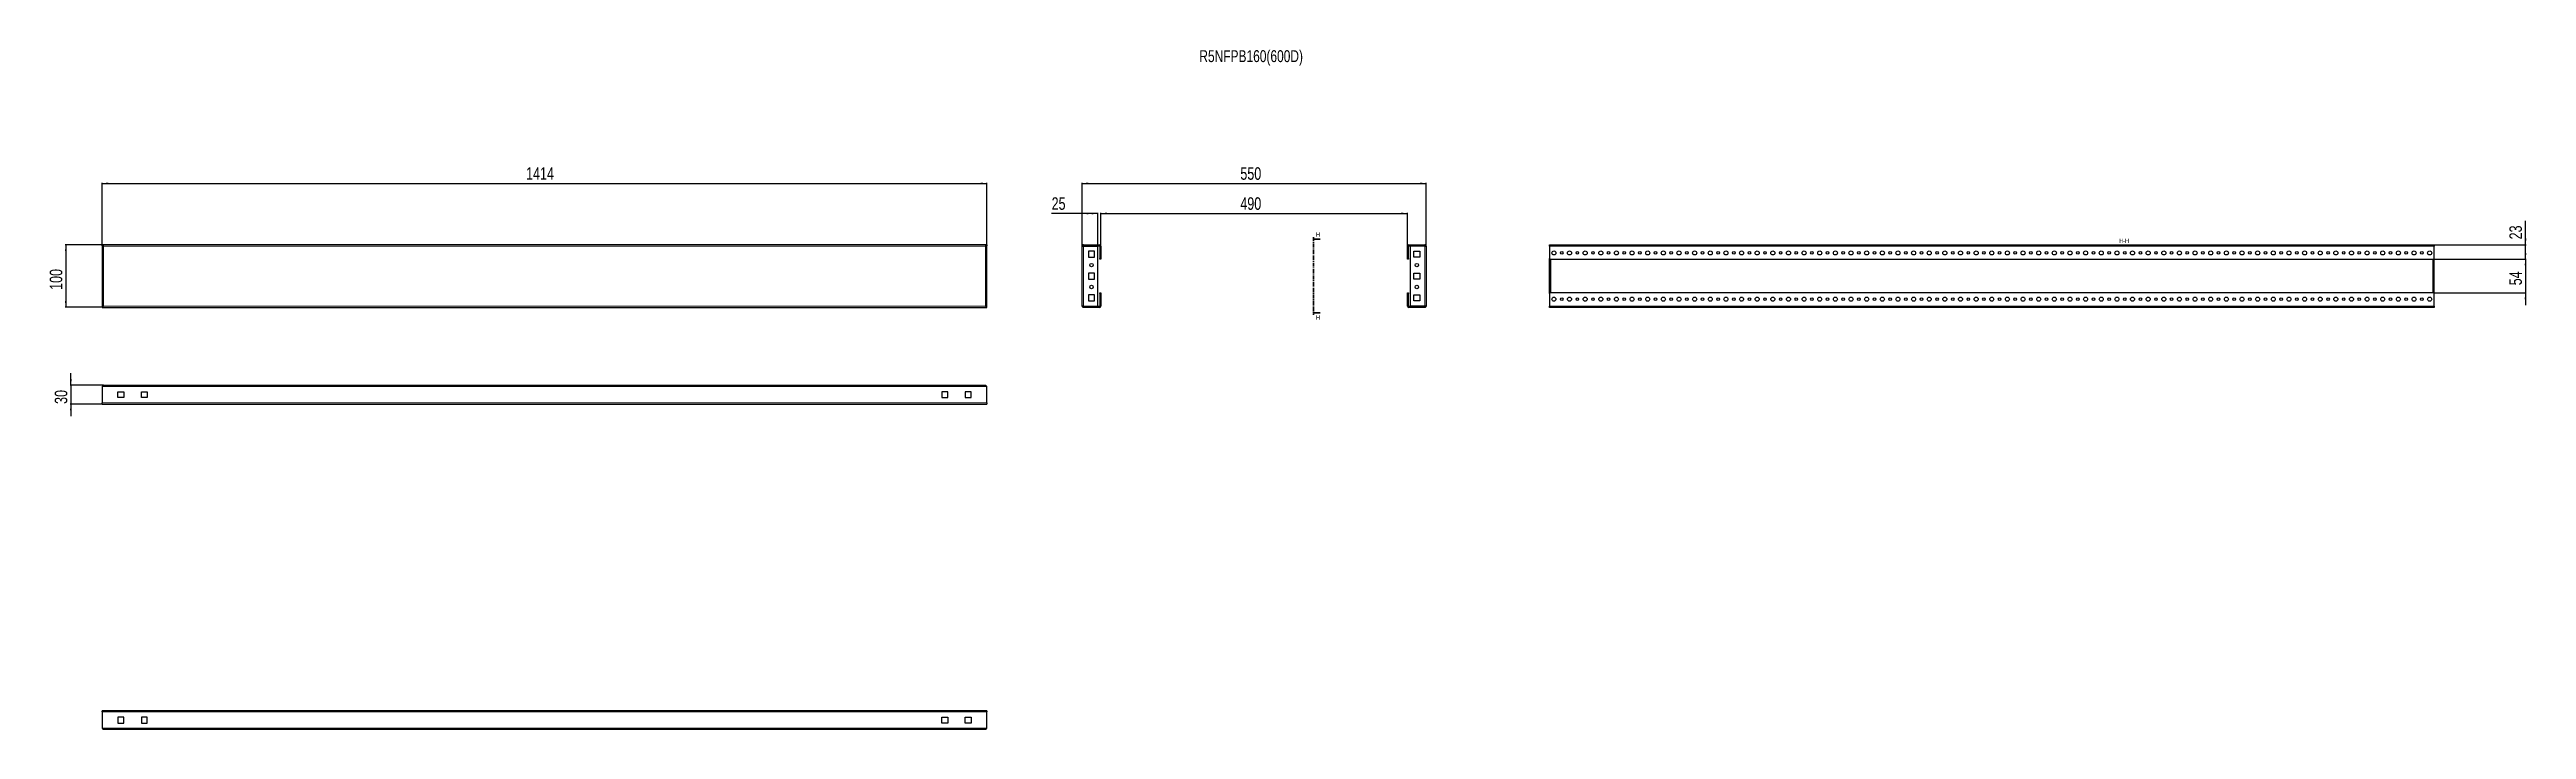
# Model space of a CAD drawing. Header units: millimetres. Extents: x -614 to 3345, y -442 to 645.
import ezdxf

# ---------------------------------------------------------------- set-up
doc = ezdxf.new("R2010")
doc.units = ezdxf.units.MM
doc.linetypes.add('CENTER', pattern=[10.16, 6.35, -1.27, 1.27, -1.27])
doc.layers.add('FORMAT', color=7, linetype='Continuous')
doc.styles.add('SLDTEXTSTYLE0', font='TXT', dxfattribs={"width": 0.75})
doc.dimstyles.new('SLDDIMSTYLE0', dxfattribs={"dimtxt": 20, "dimasz": 10, "dimexe": 0, "dimexo": 0.0625, "dimgap": 5, "dimtad": 2, "dimdec": 1, "dimrnd": 1e-09, "dimzin": 12, "dimdsep": 46, "dimtxsty": 'SLDTEXTSTYLE0', "dimsah": 1, "dimcen": 0.09, "dimadec": 0, "dimazin": 3, "dimtfac": 1, "dimtofl": 0, "dimtmove": 0, "dimatfit": 3, "dimfxl": 0, "dimfrac": 2, "dimtolj": 1, "dimtzin": 12, "dimarcsym": 0})
doc.dimstyles.new('SLDDIMSTYLE1', dxfattribs={"dimtxt": 20, "dimasz": 10, "dimexe": 0, "dimexo": 0.0625, "dimgap": 5, "dimtad": 2, "dimdec": 1, "dimrnd": 1e-09, "dimzin": 12, "dimdsep": 46, "dimtxsty": 'SLDTEXTSTYLE0', "dimsah": 1, "dimcen": 0.09, "dimadec": 0, "dimazin": 3, "dimtfac": 1, "dimtmove": 0, "dimatfit": 0, "dimfxl": 0, "dimfrac": 2, "dimtolj": 1, "dimtzin": 12, "dimarcsym": 0})

# ---------------------------------------------------------------- blocks, each defined once
blk = doc.blocks.new('_D')
at = {"layer": 'FORMAT'}
for p, q in [((-529.8, 330.6), (-529.8, 431.6)), ((-529.8, 430.6), (884.2, 430.6)), ((884.2, 330.6), (884.2, 431.6))]:
    blk.add_line(p, q, dxfattribs=at)
for points in [[(-529.8, 430.6), (-519.8, 429), (-519.8, 432.1)], [(884.2, 430.6), (874.2, 432.1), (874.2, 429)]]:
    blk.add_solid(points, dxfattribs=at)
at = {"layer": 'FORMAT', "insert": (147.7, 456.4), "char_height": 20, "attachment_point": 1, "style": 'SLDTEXTSTYLE0'}
blk.add_mtext('1414', dxfattribs=at)
blk = doc.blocks.new('_D_1')
at = {"layer": 'FORMAT'}
for p, q in [((-529.8, 332.6), (-588.9, 332.6)), ((-587.9, 332.6), (-587.9, 232.6)), ((-529.8, 232.6), (-588.9, 232.6))]:
    blk.add_line(p, q, dxfattribs=at)
for points in [[(-587.9, 332.6), (-589.5, 322.6), (-586.4, 322.6)], [(-587.9, 232.6), (-586.4, 242.6), (-589.5, 242.6)]]:
    blk.add_solid(points, dxfattribs=at)
at = {"layer": 'FORMAT', "insert": (-613.7, 260.4), "char_height": 20, "attachment_point": 1, "rotation": 90, "style": 'SLDTEXTSTYLE0'}
blk.add_mtext('100', dxfattribs=at)
blk = doc.blocks.new('_D_2')
at = {"layer": 'FORMAT'}
for p, q in [((1036.6, 330.5), (1036.6, 431.6)), ((1036.6, 430.6), (1586.6, 430.6)), ((1586.6, 330.5), (1586.6, 431.6))]:
    blk.add_line(p, q, dxfattribs=at)
for points in [[(1036.6, 430.6), (1046.6, 429), (1046.6, 432.1)], [(1586.6, 430.6), (1576.6, 432.1), (1576.6, 429)]]:
    blk.add_solid(points, dxfattribs=at)
at = {"layer": 'FORMAT', "insert": (1289.5, 456.4), "char_height": 20, "attachment_point": 1, "style": 'SLDTEXTSTYLE0'}
blk.add_mtext('550', dxfattribs=at)
blk = doc.blocks.new('_D_3')
at = {"layer": 'FORMAT'}
for p, q in [((1066.6, 330.5), (1066.6, 383.6)), ((1066.6, 382.6), (1556.6, 382.6)), ((1556.6, 330.5), (1556.6, 383.6))]:
    blk.add_line(p, q, dxfattribs=at)
for points in [[(1066.6, 382.6), (1076.6, 381), (1076.6, 384.1)], [(1556.6, 382.6), (1546.6, 384.1), (1546.6, 381)]]:
    blk.add_solid(points, dxfattribs=at)
at = {"layer": 'FORMAT', "insert": (1289.5, 408.4), "char_height": 20, "attachment_point": 1, "style": 'SLDTEXTSTYLE0'}
blk.add_mtext('490', dxfattribs=at)
blk = doc.blocks.new('_D_4')
at = {"layer": 'FORMAT'}
for p, q in [((1036.6, 382.6), (987.8, 382.6)), ((1036.6, 330.5), (1036.6, 383.6)), ((1061.6, 382.6), (1036.6, 382.6)), ((1061.6, 330.6), (1061.6, 383.6))]:
    blk.add_line(p, q, dxfattribs=at)
for points in [[(1036.6, 382.6), (1046.6, 381), (1046.6, 384.1)], [(1061.6, 382.6), (1051.6, 384.1), (1051.6, 381)]]:
    blk.add_solid(points, dxfattribs=at)
at = {"layer": 'FORMAT', "insert": (987.8, 408.4), "char_height": 20, "attachment_point": 1, "style": 'SLDTEXTSTYLE0'}
blk.add_mtext('25', dxfattribs=at)
blk = doc.blocks.new('_D_5')
at = {"layer": 'FORMAT'}
for p, q in [((-579.9, 108), (-579.9, 127.3)), ((-527.7, 108), (-580.9, 108)), ((-579.9, 108), (-579.9, 78)), ((-529.8, 78), (-580.9, 78)), ((-579.9, 78), (-579.9, 58.8))]:
    blk.add_line(p, q, dxfattribs=at)
for points in [[(-579.9, 108), (-578.4, 118), (-581.5, 118)], [(-579.9, 78), (-581.5, 68), (-578.4, 68)]]:
    blk.add_solid(points, dxfattribs=at)
at = {"layer": 'FORMAT', "insert": (-605.7, 78.2), "char_height": 20, "attachment_point": 1, "rotation": 90, "style": 'SLDTEXTSTYLE0'}
blk.add_mtext('30', dxfattribs=at)
blk = doc.blocks.new('_D_6')
at = {"layer": 'FORMAT'}
for p, q in [((3343.9, 309.6), (3343.9, 328.8)), ((3196.8, 309.6), (3344.9, 309.6)), ((3343.9, 309.6), (3343.9, 255.6)), ((3196.8, 255.6), (3344.9, 255.6)), ((3343.9, 255.6), (3343.9, 236.3))]:
    blk.add_line(p, q, dxfattribs=at)
for points in [[(3343.9, 309.6), (3345.5, 319.6), (3342.4, 319.6)], [(3343.9, 255.6), (3342.4, 245.6), (3345.5, 245.6)]]:
    blk.add_solid(points, dxfattribs=at)
at = {"layer": 'FORMAT', "insert": (3318.1, 267.8), "char_height": 20, "attachment_point": 1, "rotation": 90, "style": 'SLDTEXTSTYLE0'}
blk.add_mtext('54', dxfattribs=at)
blk = doc.blocks.new('_D_7')
at = {"layer": 'FORMAT'}
for p, q in [((3343.9, 332.6), (3343.9, 370.7)), ((3197.8, 332.6), (3344.9, 332.6)), ((3343.9, 309.6), (3343.9, 332.6)), ((3196.8, 309.6), (3344.9, 309.6)), ((3343.9, 309.6), (3343.9, 290.3))]:
    blk.add_line(p, q, dxfattribs=at)
for points in [[(3343.9, 332.6), (3345.5, 342.6), (3342.4, 342.6)], [(3343.9, 309.6), (3342.4, 299.6), (3345.5, 299.6)]]:
    blk.add_solid(points, dxfattribs=at)
at = {"layer": 'FORMAT', "insert": (3318.1, 341.1), "char_height": 20, "attachment_point": 1, "rotation": 90, "style": 'SLDTEXTSTYLE0'}
blk.add_mtext('23', dxfattribs=at)

msp = doc.modelspace()

# ---------------------------------------------------------------- linework, layer by layer
at = {"color": 7, "linetype": 'Continuous', "lineweight": 25}
for p, q in [((-529.78, 331.07), (-529.78, 332.57)), ((884.22, 332.57), (-529.78, 332.57)), ((-529.78, 331.07), (-529.78, 330.57)), ((-529.78, 330.57), (-529.78, 234.57)), ((-529.78, 330.57), (-528.28, 330.57)), ((884.22, 330.57), (882.72, 330.57)), ((884.22, 332.57), (884.22, 331.07)), ((884.22, 330.57), (884.22, 331.07)), ((884.22, 234.57), (884.22, 330.57)), ((1036.62, 234.67), (1036.62, 330.47)), ((1038.72, 332.57), (1038.72, 331.07)), ((1038.72, 332.57), (1064.52, 332.57)), ((1038.72, 331.07), (1064.52, 331.07)), ((1038.72, 330.57), (1061.62, 330.57)), ((1046.87, 322.32), (1046.87, 312.82)), ((1056.37, 322.32), (1046.87, 322.32)), ((1056.37, 312.82), (1056.37, 322.32)), ((1061.62, 234.57), (1061.62, 330.57)), ((1065.12, 330.47), (1065.12, 310.57)), ((1066.62, 330.47), (1066.62, 310.57)), ((1556.62, 310.57), (1556.62, 330.47)), ((1558.12, 310.57), (1558.12, 330.47)), ((1558.72, 332.57), (1584.52, 332.57)), ((1558.72, 331.07), (1584.52, 331.07)), ((1561.62, 234.57), (1561.62, 330.57)), ((1584.52, 330.57), (1561.62, 330.57)), ((1566.87, 322.32), (1576.37, 322.32)), ((1566.87, 312.82), (1566.87, 322.32)), ((1576.37, 322.32), (1576.37, 312.82)), ((1584.52, 331.07), (1584.52, 332.57)), ((1586.62, 330.47), (1586.62, 234.67)), ((1783.75, 332.57), (3197.75, 332.57)), ((1783.75, 330.47), (1783.75, 332.57)), ((1783.75, 330.47), (1783.75, 310.57)), ((3197.75, 332.57), (3197.75, 330.47)), ((3197.75, 310.57), (3197.75, 330.47)), ((1046.87, 312.82), (1056.37, 312.82)), ((1046.87, 287.32), (1046.87, 277.82)), ((1056.37, 287.32), (1046.87, 287.32)), ((1046.87, 277.82), (1056.37, 277.82)), ((1056.37, 277.82), (1056.37, 287.32)), ((1065.12, 310.57), (1066.62, 310.57)), ((1065.12, 309.57), (1065.12, 310.57)), ((1066.62, 309.57), (1065.12, 309.57)), ((1066.62, 310.57), (1066.62, 309.57)), ((1556.62, 310.57), (1558.12, 310.57)), ((1556.62, 309.57), (1556.62, 310.57)), ((1558.12, 309.57), (1556.62, 309.57)), ((1558.12, 310.57), (1558.12, 309.57)), ((1576.37, 312.82), (1566.87, 312.82)), ((1566.87, 287.32), (1576.37, 287.32)), ((1566.87, 277.82), (1566.87, 287.32)), ((1576.37, 277.82), (1566.87, 277.82)), ((1576.37, 287.32), (1576.37, 277.82)), ((1783.75, 310.57), (1784.75, 309.57)), ((1783.75, 254.57), (1783.75, 310.57)), ((1784.75, 309.57), (3196.75, 309.57)), ((1785.25, 255.57), (1785.25, 309.57)), ((3196.25, 255.57), (3196.25, 309.57)), ((3196.75, 309.57), (3197.75, 310.57)), ((3197.75, 254.57), (3197.75, 310.57)), ((1056.37, 252.32), (1046.87, 252.32)), ((1046.87, 252.32), (1046.87, 242.82)), ((1046.87, 242.82), (1056.37, 242.82)), ((1056.37, 242.82), (1056.37, 252.32)), ((1065.12, 254.57), (1065.12, 255.57)), ((1065.12, 255.57), (1066.62, 255.57)), ((1066.62, 254.57), (1065.12, 254.57)), ((1065.12, 254.57), (1065.12, 234.67)), ((1066.62, 255.57), (1066.62, 254.57)), ((1066.62, 254.57), (1066.62, 234.67)), ((1556.62, 255.57), (1558.12, 255.57)), ((1556.62, 254.57), (1556.62, 255.57)), ((1558.12, 254.57), (1556.62, 254.57)), ((1556.62, 234.67), (1556.62, 254.57)), ((1558.12, 255.57), (1558.12, 254.57)), ((1558.12, 234.67), (1558.12, 254.57)), ((1566.87, 252.32), (1576.37, 252.32)), ((1566.87, 242.82), (1566.87, 252.32)), ((1576.37, 242.82), (1566.87, 242.82)), ((1576.37, 252.32), (1576.37, 242.82)), ((1784.75, 255.57), (1783.75, 254.57)), ((1783.75, 254.57), (1783.75, 234.67)), ((3196.75, 255.57), (1784.75, 255.57)), ((3197.75, 254.57), (3196.75, 255.57)), ((3197.75, 234.67), (3197.75, 254.57)), ((-528.28, 234.57), (-529.78, 234.57)), ((-529.78, 234.57), (-529.78, 234.07)), ((-529.78, 234.07), (-529.78, 232.57)), ((-529.78, 232.57), (884.22, 232.57)), ((882.72, 234.57), (884.22, 234.57)), ((884.22, 234.07), (884.22, 234.57)), ((884.22, 232.57), (884.22, 234.07)), ((1038.72, 234.57), (1061.62, 234.57)), ((1038.72, 232.57), (1038.72, 234.07)), ((1064.52, 234.07), (1038.72, 234.07)), ((1064.52, 232.57), (1038.72, 232.57)), ((1584.52, 234.07), (1558.72, 234.07)), ((1584.52, 232.57), (1558.72, 232.57)), ((1584.52, 234.57), (1561.62, 234.57)), ((1584.52, 234.07), (1584.52, 232.57)), ((1783.75, 232.57), (1783.75, 234.67)), ((3197.75, 232.57), (1783.75, 232.57)), ((3197.75, 234.67), (3197.75, 232.57)), ((-529.78, 105.92), (-529.78, 80.12)), ((-529.78, 78.02), (-529.78, 80.12)), ((-527.68, 108.02), (882.12, 108.02)), ((-504.78, 97.77), (-495.28, 97.77)), ((-504.78, 88.27), (-504.78, 97.77)), ((-495.28, 88.27), (-504.78, 88.27)), ((-495.28, 97.77), (-495.28, 88.27)), ((-467.28, 97.77), (-457.78, 97.77)), ((-467.28, 88.27), (-467.28, 97.77)), ((-457.78, 88.27), (-467.28, 88.27)), ((-457.78, 97.77), (-457.78, 88.27)), ((821.72, 97.77), (812.22, 97.77)), ((812.22, 97.77), (812.22, 88.27)), ((812.22, 88.27), (821.72, 88.27)), ((821.72, 88.27), (821.72, 97.77)), ((849.72, 97.77), (849.72, 88.27)), ((859.22, 97.77), (849.72, 97.77)), ((849.72, 88.27), (859.22, 88.27)), ((859.22, 88.27), (859.22, 97.77)), ((884.22, 80.12), (884.22, 105.92)), ((884.22, 80.12), (884.22, 78.02)), ((-529.78, 78.02), (884.22, 78.02)), ((884.22, -411.98), (-529.78, -411.98)), ((-529.78, -414.08), (-529.78, -411.98)), ((-529.78, -414.08), (-529.78, -439.88)), ((-495.28, -422.23), (-504.78, -422.23)), ((-504.78, -422.23), (-504.78, -431.73)), ((-504.78, -431.73), (-495.28, -431.73)), ((-495.28, -431.73), (-495.28, -422.23)), ((-457.78, -422.23), (-467.28, -422.23)), ((-467.28, -422.23), (-467.28, -431.73)), ((-467.28, -431.73), (-457.78, -431.73)), ((-457.78, -431.73), (-457.78, -422.23)), ((812.22, -431.73), (812.22, -422.23)), ((812.22, -422.23), (821.72, -422.23)), ((821.72, -431.73), (812.22, -431.73)), ((821.72, -422.23), (821.72, -431.73)), ((849.72, -422.23), (859.22, -422.23)), ((849.72, -431.73), (849.72, -422.23)), ((859.22, -431.73), (849.72, -431.73)), ((859.22, -422.23), (859.22, -431.73)), ((884.22, -411.98), (884.22, -414.08)), ((884.22, -439.88), (884.22, -414.08)), ((882.12, -441.98), (-527.68, -441.98))]:
    msp.add_line(p, q, dxfattribs=at)
at = {"color": 8, "linetype": 'Continuous', "lineweight": 18}
for p, q in [((882.12, 330.47), (-527.68, 330.47)), ((-527.68, 330.47), (-527.68, 234.67)), ((882.12, 234.67), (882.12, 330.47)), ((1038.72, 234.57), (1038.72, 330.57)), ((1064.52, 331.07), (1064.52, 332.57)), ((1065.12, 330.47), (1066.62, 330.47)), ((1558.12, 330.47), (1556.62, 330.47)), ((1558.72, 331.07), (1558.72, 332.57)), ((1584.52, 330.57), (1584.52, 234.57)), ((1783.75, 330.47), (3197.75, 330.47)), ((1785.85, 255.57), (1785.85, 309.57)), ((3195.65, 309.57), (3195.65, 255.57)), ((-527.68, 234.67), (882.12, 234.67)), ((1064.52, 234.07), (1064.52, 232.57)), ((1065.12, 234.67), (1066.62, 234.67)), ((1558.12, 234.67), (1556.62, 234.67)), ((1558.72, 234.07), (1558.72, 232.57)), ((3197.75, 234.67), (1783.75, 234.67)), ((-529.78, 105.92), (884.22, 105.92)), ((-529.78, 80.12), (884.22, 80.12)), ((884.22, -414.08), (-529.78, -414.08)), ((884.22, -439.88), (-529.78, -439.88))]:
    msp.add_line(p, q, dxfattribs=at)
at = {"color": 7, "linetype": 'CENTER', "lineweight": 35}
msp.add_line((1406.25, 344.57), (1406.25, 220.56), dxfattribs=at)
at = {"color": 7, "linetype": 'Continuous', "lineweight": 35}
for p, q in [((1416.89, 341.57), (1406.25, 341.57)), ((1416.89, 223.56), (1406.25, 223.56))]:
    msp.add_line(p, q, dxfattribs=at)
at = {"color": 7, "linetype": 'Continuous', "lineweight": 25}
for centre, radius in [((1790.75, 319.57), 3.25), ((1803.25, 319.57), 2.1), ((1815.75, 319.57), 3.25), ((1828.25, 319.57), 2.1), ((1840.75, 319.57), 3.25), ((1853.25, 319.57), 2.1), ((1865.75, 319.57), 3.25), ((1878.25, 319.57), 2.1), ((1890.75, 319.57), 3.25), ((1903.25, 319.57), 2.1), ((1915.75, 319.57), 3.25), ((1928.25, 319.57), 2.1), ((1940.75, 319.57), 3.25), ((1953.25, 319.57), 2.1), ((1965.75, 319.57), 3.25), ((1978.25, 319.57), 2.1), ((1990.75, 319.57), 3.25), ((2003.25, 319.57), 2.1), ((2015.75, 319.57), 3.25), ((2028.25, 319.57), 2.1), ((2040.75, 319.57), 3.25), ((2053.25, 319.57), 2.1), ((2065.75, 319.57), 3.25), ((2078.25, 319.57), 2.1), ((2090.75, 319.57), 3.25), ((2103.25, 319.57), 2.1), ((2115.75, 319.57), 3.25), ((2128.25, 319.57), 2.1), ((2140.75, 319.57), 3.25), ((2153.25, 319.57), 2.1), ((2165.75, 319.57), 3.25), ((2178.25, 319.57), 2.1), ((2190.75, 319.57), 3.25), ((2203.25, 319.57), 2.1), ((2215.75, 319.57), 3.25), ((2228.25, 319.57), 2.1), ((2240.75, 319.57), 3.25), ((2253.25, 319.57), 2.1), ((2265.75, 319.57), 3.25), ((2278.25, 319.57), 2.1), ((2290.75, 319.57), 3.25), ((2303.25, 319.57), 2.1), ((2315.75, 319.57), 3.25), ((2328.25, 319.57), 2.1), ((2340.75, 319.57), 3.25), ((2353.25, 319.57), 2.1), ((2365.75, 319.57), 3.25), ((2378.25, 319.57), 2.1), ((2390.75, 319.57), 3.25), ((2403.25, 319.57), 2.1), ((2415.75, 319.57), 3.25), ((2428.25, 319.57), 2.1), ((2440.75, 319.57), 3.25), ((2453.25, 319.57), 2.1), ((2465.75, 319.57), 3.25), ((2478.25, 319.57), 2.1), ((2490.75, 319.57), 3.25), ((2503.25, 319.57), 2.1), ((2515.75, 319.57), 3.25), ((2528.25, 319.57), 2.1), ((2540.75, 319.57), 3.25), ((2553.25, 319.57), 2.1), ((2565.75, 319.57), 3.25), ((2578.25, 319.57), 2.1), ((2590.75, 319.57), 3.25), ((2603.25, 319.57), 2.1), ((2615.75, 319.57), 3.25), ((2628.25, 319.57), 2.1), ((2640.75, 319.57), 3.25), ((2653.25, 319.57), 2.1), ((2665.75, 319.57), 3.25), ((2678.25, 319.57), 2.1), ((2690.75, 319.57), 3.25), ((2703.25, 319.57), 2.1), ((2715.75, 319.57), 3.25), ((2728.25, 319.57), 2.1), ((2740.75, 319.57), 3.25), ((2753.25, 319.57), 2.1), ((2765.75, 319.57), 3.25), ((2778.25, 319.57), 2.1), ((2790.75, 319.57), 3.25), ((2803.25, 319.57), 2.1), ((2815.75, 319.57), 3.25), ((2828.25, 319.57), 2.1), ((2840.75, 319.57), 3.25), ((2853.25, 319.57), 2.1), ((2865.75, 319.57), 3.25), ((2878.25, 319.57), 2.1), ((2890.75, 319.57), 3.25), ((2903.25, 319.57), 2.1), ((2915.75, 319.57), 3.25), ((2928.25, 319.57), 2.1), ((2940.75, 319.57), 3.25), ((2953.25, 319.57), 2.1), ((2965.75, 319.57), 3.25), ((2978.25, 319.57), 2.1), ((2990.75, 319.57), 3.25), ((3003.25, 319.57), 2.1), ((3015.75, 319.57), 3.25), ((3028.25, 319.57), 2.1), ((3040.75, 319.57), 3.25), ((3053.25, 319.57), 2.1), ((3065.75, 319.57), 3.25), ((3078.25, 319.57), 2.1), ((3090.75, 319.57), 3.25), ((3103.25, 319.57), 2.1), ((3115.75, 319.57), 3.25), ((3128.25, 319.57), 2.1), ((3140.75, 319.57), 3.25), ((3153.25, 319.57), 2.1), ((3165.75, 319.57), 3.25), ((3178.25, 319.57), 2.1), ((3190.75, 319.57), 3.25), ((1051.62, 300.07), 2.75), ((1571.62, 300.07), 2.75), ((1051.62, 265.07), 2.75), ((1571.62, 265.07), 2.75), ((1790.75, 245.57), 3.25), ((1803.25, 245.57), 2.1), ((1815.75, 245.57), 3.25), ((1828.25, 245.57), 2.1), ((1840.75, 245.57), 3.25), ((1853.25, 245.57), 2.1), ((1865.75, 245.57), 3.25), ((1878.25, 245.57), 2.1), ((1890.75, 245.57), 3.25), ((1903.25, 245.57), 2.1), ((1915.75, 245.57), 3.25), ((1928.25, 245.57), 2.1), ((1940.75, 245.57), 3.25), ((1953.25, 245.57), 2.1), ((1965.75, 245.57), 3.25), ((1978.25, 245.57), 2.1), ((1990.75, 245.57), 3.25), ((2003.25, 245.57), 2.1), ((2015.75, 245.57), 3.25), ((2028.25, 245.57), 2.1), ((2040.75, 245.57), 3.25), ((2053.25, 245.57), 2.1), ((2065.75, 245.57), 3.25), ((2078.25, 245.57), 2.1), ((2090.75, 245.57), 3.25), ((2103.25, 245.57), 2.1), ((2115.75, 245.57), 3.25), ((2128.25, 245.57), 2.1), ((2140.75, 245.57), 3.25), ((2153.25, 245.57), 2.1), ((2165.75, 245.57), 3.25), ((2178.25, 245.57), 2.1), ((2190.75, 245.57), 3.25), ((2203.25, 245.57), 2.1), ((2215.75, 245.57), 3.25), ((2228.25, 245.57), 2.1), ((2240.75, 245.57), 3.25), ((2253.25, 245.57), 2.1), ((2265.75, 245.57), 3.25), ((2278.25, 245.57), 2.1), ((2290.75, 245.57), 3.25), ((2303.25, 245.57), 2.1), ((2315.75, 245.57), 3.25), ((2328.25, 245.57), 2.1), ((2340.75, 245.57), 3.25), ((2353.25, 245.57), 2.1), ((2365.75, 245.57), 3.25), ((2378.25, 245.57), 2.1), ((2390.75, 245.57), 3.25), ((2403.25, 245.57), 2.1), ((2415.75, 245.57), 3.25), ((2428.25, 245.57), 2.1), ((2440.75, 245.57), 3.25), ((2453.25, 245.57), 2.1), ((2465.75, 245.57), 3.25), ((2478.25, 245.57), 2.1), ((2490.75, 245.57), 3.25), ((2503.25, 245.57), 2.1), ((2515.75, 245.57), 3.25), ((2528.25, 245.57), 2.1), ((2540.75, 245.57), 3.25), ((2553.25, 245.57), 2.1), ((2565.75, 245.57), 3.25), ((2578.25, 245.57), 2.1), ((2590.75, 245.57), 3.25), ((2603.25, 245.57), 2.1), ((2615.75, 245.57), 3.25), ((2628.25, 245.57), 2.1), ((2640.75, 245.57), 3.25), ((2653.25, 245.57), 2.1), ((2665.75, 245.57), 3.25), ((2678.25, 245.57), 2.1), ((2690.75, 245.57), 3.25), ((2703.25, 245.57), 2.1), ((2715.75, 245.57), 3.25), ((2728.25, 245.57), 2.1), ((2740.75, 245.57), 3.25), ((2753.25, 245.57), 2.1), ((2765.75, 245.57), 3.25), ((2778.25, 245.57), 2.1), ((2790.75, 245.57), 3.25), ((2803.25, 245.57), 2.1), ((2815.75, 245.57), 3.25), ((2828.25, 245.57), 2.1), ((2840.75, 245.57), 3.25), ((2853.25, 245.57), 2.1), ((2865.75, 245.57), 3.25), ((2878.25, 245.57), 2.1), ((2890.75, 245.57), 3.25), ((2903.25, 245.57), 2.1), ((2915.75, 245.57), 3.25), ((2928.25, 245.57), 2.1), ((2940.75, 245.57), 3.25), ((2953.25, 245.57), 2.1), ((2965.75, 245.57), 3.25), ((2978.25, 245.57), 2.1), ((2990.75, 245.57), 3.25), ((3003.25, 245.57), 2.1), ((3015.75, 245.57), 3.25), ((3028.25, 245.57), 2.1), ((3040.75, 245.57), 3.25), ((3053.25, 245.57), 2.1), ((3065.75, 245.57), 3.25), ((3078.25, 245.57), 2.1), ((3090.75, 245.57), 3.25), ((3103.25, 245.57), 2.1), ((3115.75, 245.57), 3.25), ((3128.25, 245.57), 2.1), ((3140.75, 245.57), 3.25), ((3153.25, 245.57), 2.1), ((3165.75, 245.57), 3.25), ((3178.25, 245.57), 2.1), ((3190.75, 245.57), 3.25)]:
    msp.add_circle(centre, radius, dxfattribs=at)
for centre, radius, start, end in [((1064.52, 330.47), 2.1, 0, 90), ((1064.52, 330.47), 0.6, 0, 90), ((1558.72, 330.47), 2.1, 90, 180), ((1558.72, 330.47), 0.6, 90, 180), ((1064.52, 234.67), 0.6, 270, 0), ((1064.52, 234.67), 2.1, 270, 0), ((1558.72, 234.67), 2.1, 180, 270), ((1558.72, 234.67), 0.6, 180, 270)]:
    msp.add_arc(centre, radius, start, end, dxfattribs=at)
for points, knots in [([(-527.68, 330.47), (-527.86, 330.75), (-528.22, 331.31), (-528.75, 332.01), (-529.27, 332.48), (-529.62, 332.54), (-529.78, 332.57)], [0, 0, 0, 0, 0.2547527, 0.5096447, 0.7645377, 1, 1, 1, 1]), ([(-527.68, 330.47), (-527.86, 330.55), (-528.23, 330.71), (-528.92, 330.98), (-529.44, 331.03), (-529.78, 331.07)], [0, 0, 0, 0, 0.25987754, 0.51973907, 1, 1, 1, 1]), ([(1586.62, 330.47), (1586.59, 330.75), (1586.52, 331.31), (1586.02, 332.01), (1585.32, 332.48), (1584.78, 332.54), (1584.52, 332.57)], [0, 0, 0, 0, 0.2547527, 0.5096447, 0.7645377, 1, 1, 1, 1]), ([(1585.12, 330.47), (1585.11, 330.55), (1585.09, 330.71), (1584.9, 330.98), (1584.67, 331.03), (1584.52, 331.07)], [0, 0, 0, 0, 0.25987754, 0.51973907, 1, 1, 1, 1]), ([(882.12, 108.02), (882.3, 107.99), (882.65, 107.92), (883.19, 107.42), (883.71, 106.72), (884.06, 106.18), (884.22, 105.92)], [0, 0, 0, 0, 0.2547527, 0.5096447, 0.7645377, 1, 1, 1, 1]), ([(-527.68, -441.98), (-527.86, -441.95), (-528.22, -441.88), (-528.75, -441.38), (-529.27, -440.68), (-529.62, -440.14), (-529.78, -439.88)], [0, 0, 0, 0, 0.2547527, 0.5096447, 0.7645377, 1, 1, 1, 1])]:
    msp.add_open_spline(points, degree=3, knots=knots, dxfattribs=at)
for points in [[(-529.78, 330.57), (-529.75, 330.56), (-529.69, 330.54), (-529.2, 330.52), (-528.51, 330.49), (-527.96, 330.47), (-527.68, 330.47)], [(884.22, 332.57), (884.04, 332.53), (883.69, 332.47), (883.17, 331.99), (882.64, 331.29), (882.29, 330.74), (882.12, 330.47)], [(884.22, 331.07), (883.87, 331.03), (883.17, 330.95), (882.47, 330.63), (882.12, 330.47)], [(882.12, 330.47), (882.39, 330.47), (882.95, 330.49), (883.64, 330.52), (884.13, 330.54), (884.19, 330.56), (884.22, 330.57)], [(1038.72, 332.57), (1038.45, 332.53), (1037.9, 332.47), (1037.2, 331.99), (1036.72, 331.29), (1036.65, 330.74), (1036.62, 330.47)], [(1036.62, 330.47), (1036.65, 330.47), (1036.72, 330.49), (1037.2, 330.52), (1037.9, 330.54), (1038.45, 330.56), (1038.72, 330.57)], [(1038.72, 331.07), (1038.56, 331.03), (1038.24, 330.95), (1038.16, 330.63), (1038.12, 330.47)], [(1584.52, 330.57), (1584.8, 330.56), (1585.35, 330.54), (1586.04, 330.52), (1586.53, 330.49), (1586.59, 330.47), (1586.62, 330.47)], [(-529.78, 234.07), (-529.43, 234.1), (-528.73, 234.18), (-528.03, 234.5), (-527.68, 234.67)], [(-529.78, 232.57), (-529.61, 232.6), (-529.26, 232.66), (-528.73, 233.15), (-528.21, 233.84), (-527.86, 234.39), (-527.68, 234.67)], [(-527.68, 234.67), (-527.96, 234.66), (-528.51, 234.64), (-529.2, 234.62), (-529.69, 234.59), (-529.75, 234.57), (-529.78, 234.57)], [(882.12, 234.67), (882.29, 234.39), (882.64, 233.84), (883.17, 233.15), (883.69, 232.66), (884.04, 232.6), (884.22, 232.57)], [(882.12, 234.67), (882.47, 234.5), (883.17, 234.18), (883.87, 234.1), (884.22, 234.07)], [(884.22, 234.57), (884.19, 234.57), (884.13, 234.59), (883.64, 234.62), (882.95, 234.64), (882.39, 234.66), (882.12, 234.67)], [(1038.72, 234.57), (1038.45, 234.57), (1037.9, 234.59), (1037.2, 234.62), (1036.72, 234.64), (1036.65, 234.66), (1036.62, 234.67)], [(1036.62, 234.67), (1036.65, 234.39), (1036.72, 233.84), (1037.2, 233.15), (1037.9, 232.66), (1038.45, 232.6), (1038.72, 232.57)], [(1038.12, 234.67), (1038.16, 234.5), (1038.24, 234.18), (1038.56, 234.1), (1038.72, 234.07)], [(1584.52, 234.07), (1584.69, 234.1), (1585.01, 234.18), (1585.09, 234.5), (1585.12, 234.67)], [(1584.52, 232.57), (1584.8, 232.6), (1585.35, 232.66), (1586.04, 233.15), (1586.53, 233.84), (1586.59, 234.39), (1586.62, 234.67)], [(1586.62, 234.67), (1586.59, 234.66), (1586.53, 234.64), (1586.04, 234.62), (1585.35, 234.59), (1584.8, 234.57), (1584.52, 234.57)], [(-529.78, 105.92), (-529.61, 106.19), (-529.26, 106.75), (-528.73, 107.44), (-528.21, 107.92), (-527.86, 107.99), (-527.68, 108.02)], [(884.22, -439.88), (884.04, -440.16), (883.69, -440.71), (883.17, -441.4), (882.64, -441.89), (882.29, -441.95), (882.12, -441.98)]]:
    msp.add_open_spline(points, degree=3, dxfattribs=at)
at = {"color": 7, "linetype": 'Continuous', "lineweight": 35}
for points in [[(1406.25, 341.57), (1413.25, 340.45), (1413.25, 342.69)], [(1406.25, 223.56), (1413.25, 222.44), (1413.25, 224.68)]]:
    msp.add_solid(points, dxfattribs=at)

# ---------------------------------------------------------------- texts
at = {"color": 7, "linetype": 'Continuous', "char_height": 7, "attachment_point": 1, "style": 'SLDTEXTSTYLE0'}
for insert in [(1410.52, 352.67), (1410.52, 219.87)]:
    msp.add_mtext('H', dxfattribs=dict(at, insert=insert))
at = {"layer": 'FORMAT', "style": 'SLDTEXTSTYLE0'}
for s, insert, char_height, attachment_point in [('R5NFPB160(600D)', (1223.99, 643.51), 19.05, 1), ('H-H', (2702.29, 342.28), 7, 2)]:
    msp.add_mtext(s, dxfattribs=dict(at, insert=insert, char_height=char_height, attachment_point=attachment_point))

# ---------------------------------------------------------------- dimensions: what is measured, and where the dimension line sits
at = {"layer": 'FORMAT'}
for base, p1, p2, picture, middle in [((884.22, 430.57), (-529.78, 330.57), (884.22, 330.57), '_D', (177.22, 430.57)), ((1586.62, 430.57), (1036.62, 330.47), (1586.62, 330.47), '_D_2', (1311.62, 430.57)), ((1036.62, 382.57), (1061.62, 330.57), (1036.62, 330.47), '_D_4', (1002.62, 382.57)), ((1556.62, 382.57), (1066.62, 330.47), (1556.62, 330.47), '_D_3', (1311.62, 382.57))]:
    dim = msp.add_linear_dim(base=base, p1=p1, p2=p2, dimstyle='SLDDIMSTYLE0', dxfattribs=at)
    dim.commit()
    dim.dimension.update_dxf_attribs({"geometry": picture, "text_midpoint": middle, "dimtype": 160})
for base, p1, p2, dimstyle, picture, middle in [((3343.92, 332.57), (3196.75, 309.57), (3197.75, 332.57), 'SLDDIMSTYLE1', '_D_7', (3343.92, 355.89)), ((-587.95, 232.57), (-529.78, 332.57), (-529.78, 232.57), 'SLDDIMSTYLE0', '_D_1', (-587.95, 282.57)), ((3343.92, 255.57), (3196.75, 309.57), (3196.75, 255.57), 'SLDDIMSTYLE1', '_D_6', (3343.92, 282.57)), ((-579.95, 78.02), (-527.68, 108.02), (-529.78, 78.02), 'SLDDIMSTYLE1', '_D_5', (-579.95, 93.02))]:
    dim = msp.add_linear_dim(base=base, p1=p1, p2=p2, angle=90, dimstyle=dimstyle, dxfattribs=at)
    dim.commit()
    dim.dimension.update_dxf_attribs({"geometry": picture, "text_midpoint": middle, "dimtype": 160})

doc.saveas('drawing.dxf')
